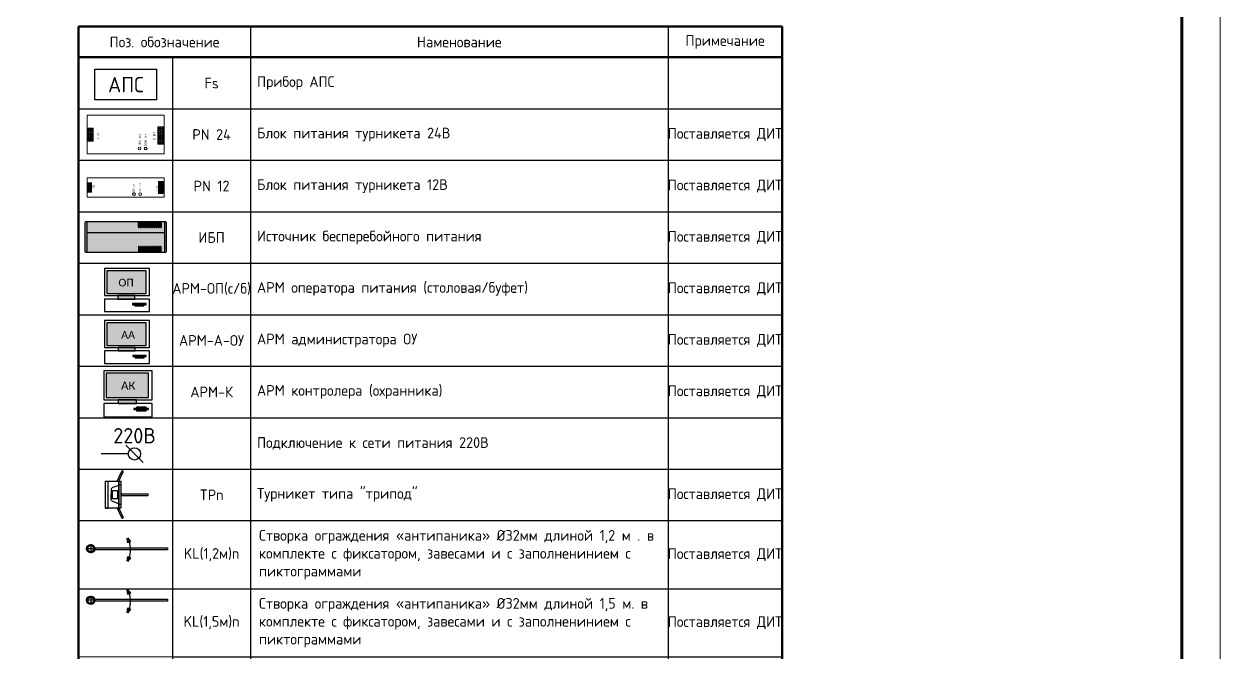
# Model space of a CAD drawing. Header units: millimetres. Extents: x -695119 to 412940, y -249585 to 622758.
# Drawn here: x -574165 to -558581, y 25232 to 33425 of the extents above; entities that cross this region are included whole.
import ezdxf

# ---------------------------------------------------------------- set-up
doc = ezdxf.new("R2010")
doc.units = ezdxf.units.MM
for name, color, linetype, lineweight in [('(АР) Текст', 7, 'Continuous', 25), ('1.АПС_оборудование', 1, 'Continuous', 30), ('1.АПС_текст', 7, 'Continuous', 15), ('__ФОРМАТ', 7, 'Continuous', 40), ('PDF _Геометрия', 8, 'Continuous', 9), ('UTP', 5, 'Continuous', 30), ('Структурная схема линия связи СОУЭ', 5, 'Continuous', 50), ('Трансляционная линия', 5, 'Continuous', 30), ('Чертеж', 7, 'Continuous', 30)]:
    doc.layers.add(name, color=color, linetype=linetype, lineweight=lineweight)
for name, color, linetype in [('_19D-Телекоммуникационные шкафы', 7, 'Continuous'), ('PDF _Текст', 7, 'Continuous'), ('Узлы', 7, 'Continuous')]:
    doc.layers.add(name, color=color, linetype=linetype)
doc.layers.add('PDF _Сплошная заливка', color=7, linetype='Continuous', true_color=0xffffff)
doc.layers.add('Границы листа', color=7, linetype='Continuous', lineweight=0, plot=False)
doc.styles.add('GOST-2.304_Type-B_italic', font='')
doc.styles.add('ICOCPEUR', font='isocpeur.ttf', dxfattribs={"height": 250})
doc.styles.add('PDF Calibri', font='calibri.ttf')
doc.styles.get("Standard").update_dxf_attribs({"font": ''})
doc.styles.get('GOST-2.304_Type-B_italic').set_extended_font_data('GOST type B')
doc.styles.get('Standard').set_extended_font_data('GOST type B')

# ---------------------------------------------------------------- blocks, each defined once
blk = doc.blocks.new('*U33')
at = {"lineweight": -2}
blk.add_lwpolyline([(20, 5), (589, 5), (589, 415), (20, 415)], close=True, dxfattribs=at)
at = {"layer": 'Границы листа'}
blk.add_lwpolyline([(594, 0), (0, 0), (0, 420), (594, 420)], close=True, dxfattribs=at)
at = {"lineweight": 13, "oblique": 10, "flags": 8}
blk.add_attdef('ФОРМАТ', (554.94, 1.12), '', height=3, dxfattribs=at)
blk = doc.blocks.new('*T1110')
at = {"layer": 'Узлы', "color": 0, "lineweight": 50, "transparency": 16777216}
for p, q in [((0, 0), (9165, 0)), ((0, 0), (0, -19361)), ((9165, 0), (9165, -19361)), ((0, -400), (9165, -400)), ((0, -19361), (9165, -19361))]:
    blk.add_line(p, q, dxfattribs=at)
at = {"layer": 'Узлы', "color": 0, "lineweight": -2, "transparency": 16777216}
for p, q in [((2238, 0), (2238, -2414)), ((7679, 0), (7679, -18961)), ((1225, -400), (1225, -18961)), ((0, -1071), (2238, -1071)), ((7679, -1071), (9165, -1071)), ((0, -1743), (2238, -1743)), ((7679, -1743), (9165, -1743)), ((0, -2414), (2238, -2414)), ((7679, -2414), (9165, -2414)), ((0, -3086), (2238, -3086)), ((2238, -3086), (2238, -11575)), ((7679, -3086), (9165, -3086)), ((0, -3757), (2238, -3757)), ((7679, -3757), (9165, -3757)), ((1225, -4429), (2238, -4429)), ((7679, -4429), (9165, -4429)), ((1225, -5100), (2238, -5100)), ((7679, -5100), (9165, -5100)), ((1225, -5771), (2238, -5771)), ((0, -6443), (9165, -6443)), ((0, -7330), (9165, -7330)), ((1225, -8218), (9165, -8218)), ((1225, -8889), (2238, -8889)), ((7679, -8889), (9165, -8889)), ((1225, -9561), (2238, -9561)), ((7679, -9561), (9165, -9561)), ((1225, -10232), (2238, -10232)), ((7679, -10232), (9165, -10232)), ((1225, -10904), (2238, -10904)), ((1225, -11575), (2238, -11575)), ((1225, -12247), (2238, -12247)), ((1225, -12918), (2238, -12918)), ((1225, -13589), (2238, -13589)), ((7679, -13589), (9165, -13589)), ((1225, -14261), (2238, -14261)), ((1225, -14932), (2238, -14932))]:
    blk.add_line(p, q, dxfattribs=at)
at = {"layer": 'Узлы', "color": 0, "linetype": 'ByBlock', "lineweight": -2, "transparency": 16777216}
for p, q in [((2238, -1071), (7679, -1071)), ((2238, -1743), (7679, -1743)), ((2238, -2414), (7679, -2414)), ((2238, -2414), (2238, -3086)), ((2238, -3086), (7679, -3086)), ((2238, -3757), (7679, -3757)), ((0, -4429), (1225, -4429)), ((2238, -4429), (7679, -4429)), ((0, -5100), (1225, -5100)), ((2238, -5100), (7679, -5100)), ((0, -5771), (1225, -5771)), ((2238, -5771), (9165, -5771)), ((2238, -10232), (7679, -10232)), ((2238, -10904), (7679, -10904)), ((2238, -11575), (2238, -18961)), ((7679, -11575), (9165, -11575)), ((7679, -12247), (9165, -12247)), ((7679, -12918), (9165, -12918)), ((7679, -14261), (9165, -14261)), ((7679, -14932), (9165, -14932)), ((1225, -15604), (9165, -15604)), ((1225, -16275), (9165, -16275)), ((1225, -16947), (9165, -16947)), ((1225, -17618), (9165, -17618)), ((1225, -18289), (9165, -18289))]:
    blk.add_line(p, q, dxfattribs=at)
at = {"layer": 'Узлы', "color": 0, "lineweight": 0, "transparency": 16777216}
for p, q in [((0, -8218), (1225, -8218)), ((0, -8889), (1225, -8889)), ((2238, -8889), (7679, -8889)), ((0, -9561), (1225, -9561)), ((2238, -9561), (7679, -9561)), ((0, -10232), (1225, -10232)), ((0, -10904), (1225, -10904)), ((7679, -10904), (9165, -10904)), ((0, -11575), (1225, -11575)), ((2238, -11575), (7679, -11575)), ((0, -12247), (1225, -12247)), ((2238, -12247), (7679, -12247)), ((0, -12918), (1225, -12918)), ((2238, -12918), (7679, -12918)), ((0, -13589), (1225, -13589)), ((2238, -13589), (7679, -13589)), ((0, -14261), (1225, -14261)), ((2238, -14261), (7679, -14261)), ((0, -14932), (1225, -14932)), ((2238, -14932), (7679, -14932)), ((0, -15604), (1225, -15604)), ((0, -16275), (1225, -16275)), ((0, -16947), (1225, -16947)), ((0, -17618), (1225, -17618)), ((0, -18289), (1225, -18289)), ((0, -18961), (9165, -18961))]:
    blk.add_line(p, q, dxfattribs=at)
at = {"layer": 'Узлы', "color": 0, "transparency": 16777216}
for s, insert, char_height, width, attachment_point, style in [('Поз. обозначение', (1119, -200), 139.88, 2236.42, 5, 'GOST-2.304_Type-B_italic'), ('Наменование', (4959, -200), 139.88, 5439.55, 5, 'GOST-2.304_Type-B_italic'), ('Примечание', (8422, -200), 139.9, 1483.86, 5, 'GOST-2.304_Type-B_italic'), ('Fs', (1732, -736), 139.9, 1011.43, 5, 'GOST-2.304_Type-B_italic'), ('{\\C7; Прибор АПС}', (2239, -736), 139.88, 5439.55, 4, 'GOST-2.304_Type-B_italic'), ('PN 24', (1732, -1407), 139.9, 1011.43, 5, 'GOST-2.304_Type-B_italic'), ('{\\C7; Блок питания турникета 24В}', (2239, -1407), 139.88, 5439.55, 4, 'GOST-2.304_Type-B_italic'), ('Поставляется ДИТ', (8422, -1407), 139.88, 1483.86, 5, 'GOST-2.304_Type-B_italic'), ('PN 12', (1732, -2079), 139.9, 1011.43, 5, 'GOST-2.304_Type-B_italic'), ('{\\C7; Блок питания турникета 12В}', (2239, -2079), 139.88, 5439.55, 4, 'GOST-2.304_Type-B_italic'), ('Поставляется ДИТ', (8422, -2079), 139.88, 1483.86, 5, 'GOST-2.304_Type-B_italic'), ('ИБП', (1732, -2750), 139.9, 1011.43, 5, 'GOST-2.304_Type-B_italic'), ('{\\C7; Источник бесперебойного питания}', (2239, -2750), 139.88, 5439.55, 4, 'GOST-2.304_Type-B_italic'), ('Поставляется ДИТ', (8422, -2750), 139.88, 1483.86, 5, 'GOST-2.304_Type-B_italic'), ('АРМ-ОП(с/б)', (1732, -3421), 139.88, 1011.43, 5, 'GOST-2.304_Type-B_italic'), ('{\\C7; АРМ оператора питания (столовая/буфет)}', (2239, -3421), 139.88, 5439.55, 4, 'GOST-2.304_Type-B_italic'), ('Поставляется ДИТ', (8422, -3421), 139.88, 1483.86, 5, 'GOST-2.304_Type-B_italic'), ('АРМ-А-ОУ', (1732, -4093), 139.9, 1011.43, 5, 'GOST-2.304_Type-B_italic'), ('{\\C7; АРМ администратора ОУ}', (2239, -4093), 139.88, 5439.55, 4, 'GOST-2.304_Type-B_italic'), ('Поставляется ДИТ', (8422, -4093), 139.88, 1483.86, 5, 'GOST-2.304_Type-B_italic'), (' АРМ контролера (охранника)', (2239, -4764), 139.88, 5439.55, 4, 'GOST-2.304_Type-B_italic'), ('АРМ-К', (1732, -4764), 139.9, 1011.43, 5, 'GOST-2.304_Type-B_italic'), ('Поставляется ДИТ', (8422, -4764), 139.88, 1483.86, 5, 'GOST-2.304_Type-B_italic'), (' Подключение к сети питания 220В', (2239, -5436), 139.88, 5439.55, 4, 'GOST-2.304_Type-B_italic'), ('TРn', (1732, -6107), 139.9, 1011.43, 5, 'GOST-2.304_Type-B_italic'), ('{\\C7; Турникет типа "трипод"}', (2239, -6107), 139.88, 5439.55, 4, 'GOST-2.304_Type-B_italic'), ('Поставляется ДИТ', (8422, -6107), 139.88, 1483.86, 5, 'GOST-2.304_Type-B_italic'), ('Створка ограждения «антипаника» Ø32мм длиной 1,2 м . в комплекте с фиксатором, завесами и с заполненинием с пиктограммами{\\C256; }', (2350, -6887), 139.881, 5217.41, 4, 'GOST-2.304_Type-B_italic'), ('KL(1,2м)n', (1732, -6887), 139.9, 1011.43, 5, 'GOST-2.304_Type-B_italic'), ('Поставляется ДИТ', (8422, -6887), 139.88, 1483.86, 5, 'GOST-2.304_Type-B_italic'), ('Створка ограждения «антипаника» Ø32мм длиной 1,5 м. в комплекте с фиксатором, завесами и с заполненинием с пиктограммами', (2350, -7774), 139.881, 5217.41, 4, 'GOST-2.304_Type-B_italic'), ('KL(1,5м)n', (1732, -7774), 139.9, 1011.43, 5, 'GOST-2.304_Type-B_italic'), ('Поставляется ДИТ', (8422, -7774), 139.88, 1483.86, 5, 'GOST-2.304_Type-B_italic'), ('  Ограждение', (2239, -8554), 139.88, 5439.55, 4, 'GOST-2.304_Type-B_italic'), ('Поставляется ДИТ', (8422, -8554), 139.88, 1483.86, 5, 'GOST-2.304_Type-B_italic'), ('ESn', (1732, -9225), 139.9, 1011.43, 5, 'GOST-2.304_Type-B_italic'), (' {\\fISOCPEUR|b0|i0|c204|p34;\\C256;Маршрутизатор} (коммутатор 3-го уровня, 24xRJ45', (2239, -9225), 139.88, 5439.55, 4, 'GOST-2.304_Type-B_italic'), ('Поставляется ДИТ', (8422, -9225), 139.88, 1483.86, 5, 'GOST-2.304_Type-B_italic'), (' Кабельный органайзер 1U', (2239, -9897), 139.88, 5439.55, 4, 'GOST-2.304_Type-B_italic'), ('ОРn', (1732, -9897), 139.9, 1011.43, 5, 'GOST-2.304_Type-B_italic'), ('БР', (1732, -10568), 139.9, 1011.43, 5, 'GOST-2.304_Type-B_italic'), ('{\\C256; Блок розеток}', (2239, -10568), 139.88, 5439.55, 4, 'GOST-2.304_Type-B_italic'), ('{\\Q1.13910E-013;\\C256;КП}', (1732, -11239), 139.88, 1011.43, 5, 'GOST-2.304_Type-B_italic'), ('{\\C256; Консольная полка}', (2239, -11239), 139.88, 5439.55, 4, 'GOST-2.304_Type-B_italic'), ('DI', (1732, -11911), 139.9, 1011.43, 5, 'GOST-2.304_Type-B_italic'), ('{\\C256; DIN рейка}', (2239, -11911), 139.88, 5439.55, 4, 'GOST-2.304_Type-B_italic'), ('RD', (1732, -12582), 139.9, 1011.43, 5, 'GOST-2.304_Type-B_italic'), ('{\\C256; 19″ панель с DIN-рейкой }', (2239, -12582), 139.88, 5439.55, 4, 'GOST-2.304_Type-B_italic'), ('PDUn', (1732, -13254), 139.9, 1011.43, 5, 'GOST-2.304_Type-B_italic'), (' Пульт ручного управления турникетом', (2239, -13254), 139.88, 5439.55, 4, 'GOST-2.304_Type-B_italic'), ('Поставляется ДИТ', (8422, -13254), 139.88, 1483.86, 5, 'GOST-2.304_Type-B_italic'), ('ТШ ЛВС-ИС.ПП', (1732, -13925), 139.88, 1011.43, 5, 'GOST-2.304_Type-B_italic'), (' Телекоммуникационный шкаф настенный ', (2239, -13925), 139.88, 5439.55, 4, 'GOST-2.304_Type-B_italic'), ('МШ БП-ИС.ПП', (1732, -14597), 139.88, 1011.43, 5, 'GOST-2.304_Type-B_italic'), (' Монтажный шкаф (щит с монтажной панелью металлический)', (2239, -14597), 139.88, 5439.55, 4, 'GOST-2.304_Type-B_italic'), ('EOn', (1732, -15268), 139.9, 1011.43, 5, 'GOST-2.304_Type-B_italic'), ('{\\C256; Электрическая розетка 220В одинарная}', (2239, -15268), 139.88, 5439.55, 4, 'GOST-2.304_Type-B_italic'), ('EODn', (1732, -15939), 139.9, 1011.43, 5, 'GOST-2.304_Type-B_italic'), ('{\\C256; Электрическая розетка 220В двойная }', (2239, -15939), 139.88, 5439.55, 4, 'GOST-2.304_Type-B_italic'), ('ETHn', (1732, -16611), 139.9, 1011.43, 5, 'GOST-2.304_Type-B_italic'), (' Устанавливаемая компьютерная розетка  RJ45', (2239, -16611), 139.88, 5439.55, 4, 'GOST-2.304_Type-B_italic'), ('UKn', (1732, -17282), 139.9, 1011.43, 5, 'GOST-2.304_Type-B_italic'), ('  Устройство коммутационное', (2239, -17282), 139.88, 5439.55, 4, 'GOST-2.304_Type-B_italic'), ('PC', (1732, -17954), 139.9, 1011.43, 5, 'GOST-2.304_Type-B_italic'), (' Патч-корд LSLTx RJ-45', (2239, -17954), 139.88, 5439.55, 4, 'GOST-2.304_Type-B_italic'), (' Коннектор RJ-45, монтируемый на кабельную линию', (2239, -18625), 139.88, 5439.55, 4, 'GOST-2.304_Type-B_italic'), ('RJ', (1732, -18625), 139.9, 1011.43, 5, 'GOST-2.304_Type-B_italic'), ('{\\fArial Narrow|b0|i0|c204|p34; Примечание - в перечне условных обозначений:  n - порядковый номер устройства}', (1, -19161), 139.881, 9163.18, 4, 'ICOCPEUR')]:
    blk.add_mtext(s, dxfattribs=dict(at, insert=insert, char_height=char_height, width=width, attachment_point=attachment_point, style=style))
blk = doc.blocks.new('калитка 1200')
at = {"color": 5}
for points in [[(205128, 81840), (204985, 81840)], [(205059, 81912), (205059, 81770)]]:
    blk.add_lwpolyline(points, dxfattribs=at)
at = {"color": 6}
blk.add_lwpolyline([(205107, 81856), (206311, 81856), (206311, 81824), (205107, 81824)], dxfattribs=at)
at = {"color": 5}
for radius in [67.5, 50]:
    blk.add_circle((205059, 81840), radius, dxfattribs=at)
blk = doc.blocks.new('*U1108')
at = {"layer": 'Структурная схема линия связи СОУЭ'}
h = blk.add_hatch(color=0, dxfattribs=at)
h.dxf.hatch_style = 1
h.paths.add_polyline_path([(-325, 87), (-252, 0), (-325, -87), (0, 0)])
at = {"layer": 'Структурная схема линия связи СОУЭ', "color": 0}
for points in [[(0, 0), (-325, 87)], [(-325, 87), (-252, 0)], [(0, 0), (-325, -87)], [(-252, 0), (-325, -87)]]:
    blk.add_lwpolyline(points, dxfattribs=at)
blk = doc.blocks.new('АА')
at = {"layer": 'PDF _Сплошная заливка', "true_color": 0xffffff, "transparency": 33554559}
blk.add_hatch(color=7, dxfattribs=at).paths.add_polyline_path([(218996, 88656), (219638, 88656), (219638, 89023), (218996, 89023)])
at = {"layer": 'PDF _Сплошная заливка', "transparency": 33554559}
for points in [[(219180, 88565), (219455, 88565), (219455, 88620), (219180, 88620)], [(219418, 88473), (219638, 88473), (219638, 88491), (219418, 88491)], [(219455, 88454), (219602, 88454), (219602, 88491), (219455, 88491)]]:
    blk.add_hatch(color=5, dxfattribs=at).paths.add_polyline_path(points)
at = {"layer": 'PDF _Геометрия', "color": 5, "lineweight": 25}
for points in [[(218960, 88620), (219693, 88620), (219693, 89060), (218960, 89060)], [(218996, 88656), (219638, 88656), (219638, 89023), (218996, 89023)], [(218960, 88363), (219693, 88363), (219693, 88565), (218960, 88565)], [(219180, 88565), (219455, 88565), (219455, 88620), (219180, 88620)], [(219418, 88473), (219638, 88473), (219638, 88491), (219418, 88491)], [(219455, 88454), (219602, 88454), (219602, 88491), (219455, 88491)]]:
    blk.add_lwpolyline(points, close=True, dxfattribs=at)
at = {"layer": 'PDF _Текст', "color": 251, "insert": (219230, 88767), "char_height": 124.2, "attachment_point": 7, "style": 'PDF Calibri'}
blk.add_mtext('АА', dxfattribs=at)
blk = doc.blocks.new('АП')
at = {"layer": 'PDF _Сплошная заливка', "true_color": 0xffffff, "transparency": 33554559}
blk.add_hatch(color=7, dxfattribs=at).paths.add_polyline_path([(218996, 87758), (219638, 87758), (219638, 88124), (218996, 88124)])
at = {"layer": 'PDF _Сплошная заливка', "transparency": 33554559}
for points in [[(219180, 87666), (219455, 87666), (219455, 87721), (219180, 87721)], [(219418, 87574), (219638, 87574), (219638, 87593), (219418, 87593)], [(219455, 87556), (219602, 87556), (219602, 87593), (219455, 87593)]]:
    blk.add_hatch(color=5, dxfattribs=at).paths.add_polyline_path(points)
at = {"layer": 'PDF _Геометрия', "color": 5, "lineweight": 25}
for points in [[(218960, 87721), (219693, 87721), (219693, 88161), (218960, 88161)], [(218996, 87758), (219638, 87758), (219638, 88124), (218996, 88124)], [(218960, 87464), (219693, 87464), (219693, 87666), (218960, 87666)], [(219180, 87666), (219455, 87666), (219455, 87721), (219180, 87721)], [(219418, 87574), (219638, 87574), (219638, 87593), (219418, 87593)], [(219455, 87556), (219602, 87556), (219602, 87593), (219455, 87593)]]:
    blk.add_lwpolyline(points, close=True, dxfattribs=at)
at = {"layer": 'PDF _Текст', "color": 251, "insert": (219188, 87870), "char_height": 124.2, "attachment_point": 7, "style": 'PDF Calibri'}
blk.add_mtext('ОП', dxfattribs=at)
blk = doc.blocks.new('АК')
at = {"layer": 'PDF _Сплошная заливка', "true_color": 0xffffff, "transparency": 33554559}
blk.add_hatch(color=7, dxfattribs=at).paths.add_polyline_path([(208982, 88881), (209673, 88881), (209673, 89276), (208982, 89276)])
at = {"layer": 'PDF _Сплошная заливка', "transparency": 33554559}
for points in [[(209179, 88783), (209475, 88783), (209475, 88842), (209179, 88842)], [(209436, 88684), (209673, 88684), (209673, 88704), (209436, 88704)], [(209475, 88664), (209633, 88664), (209633, 88724), (209475, 88724)]]:
    blk.add_hatch(color=5, dxfattribs=at).paths.add_polyline_path(points)
at = {"layer": 'PDF _Геометрия', "color": 5, "lineweight": 25}
for points in [[(208943, 88842), (209732, 88842), (209732, 89316), (208943, 89316)], [(208982, 88881), (209673, 88881), (209673, 89276), (208982, 89276)], [(209179, 88783), (209475, 88783), (209475, 88842), (209179, 88842)], [(208943, 88566), (209732, 88566), (209732, 88783), (208943, 88783)], [(209436, 88684), (209673, 88684), (209673, 88704), (209436, 88704)], [(209475, 88664), (209633, 88664), (209633, 88724), (209475, 88724)]]:
    blk.add_lwpolyline(points, close=True, dxfattribs=at)
at = {"layer": 'PDF _Текст', "color": 251, "insert": (209226, 89008), "char_height": 133.6, "attachment_point": 7, "style": 'PDF Calibri'}
blk.add_mtext('АК', dxfattribs=at)

msp = doc.modelspace()

# ---------------------------------------------------------------- hatches: boundary and pattern name
at = {"lineweight": 15}
h = msp.add_hatch(color=9, dxfattribs=at)
h.dxf.hatch_style = 1
h.paths.add_polyline_path([(-572333.802, 30704.791), (-572333.802, 30842.024), (-572375.587, 30842.024), (-572375.587, 30775.024, -1.000957959), (-572388.489, 30774.833), (-572388.489, 30842.024), (-572401.392, 30842.024), (-572401.392, 30775.012, -1), (-572414.294, 30774.833), (-572414.294, 30842.024), (-572427.197, 30842.024), (-572427.197, 30775.024, -1.000957959), (-572440.099, 30774.833), (-572440.099, 30842.024), (-572453.001, 30842.024), (-572453.001, 30775.012, -1), (-572465.904, 30774.833), (-572465.904, 30842.024), (-572478.806, 30842.024), (-572478.806, 30775.024, -1.000957959), (-572491.708, 30774.833), (-572491.708, 30842.024), (-572504.611, 30842.024), (-572504.611, 30775.012, -1.000000015), (-572517.513, 30774.833), (-572517.513, 30842.024), (-572530.416, 30842.024), (-572530.416, 30775.024, -1.000957959), (-572543.318, 30774.833), (-572543.318, 30842.024), (-572556.22, 30842.024), (-572556.22, 30775.012, -1), (-572569.123, 30774.833), (-572569.123, 30842.024), (-572582.025, 30842.024), (-572582.025, 30775.024, -1.000957959), (-572594.928, 30774.833), (-572594.928, 30842.024), (-572607.83, 30842.024), (-572607.83, 30775.012, -1), (-572620.732, 30774.833), (-572620.732, 30842.024), (-572633.635, 30842.024), (-572633.635, 30775.024, -1.000957959), (-572646.537, 30774.833), (-572646.537, 30842.024), (-572659.44, 30842.024), (-572659.44, 30775.012, -1.000000015), (-572672.342, 30774.833), (-572672.342, 30842.024), (-573344.866, 30842.024), (-573344.866, 30704.791)])
h.paths.add_polyline_path([(-573344.866, 30704.791), (-573344.866, 30448.587), (-572672.342, 30448.587), (-572672.342, 30515.598, -1), (-572659.44, 30515.777), (-572659.44, 30448.587), (-572646.537, 30448.587), (-572646.537, 30515.598, -0.999042958), (-572633.635, 30515.79), (-572633.635, 30448.587), (-572620.732, 30448.587), (-572620.732, 30515.598, -1), (-572607.83, 30515.777), (-572607.83, 30448.587), (-572594.928, 30448.587), (-572594.928, 30515.598, -0.999042958), (-572582.025, 30515.79), (-572582.025, 30448.587), (-572569.123, 30448.587), (-572569.123, 30515.598, -1), (-572556.22, 30515.777), (-572556.22, 30448.587), (-572543.318, 30448.587), (-572543.318, 30515.598, -0.999042958), (-572530.416, 30515.79), (-572530.416, 30448.587), (-572517.513, 30448.587), (-572517.513, 30515.598, -1), (-572504.611, 30515.777), (-572504.611, 30448.587), (-572491.708, 30448.587), (-572491.708, 30515.598, -0.999042958), (-572478.806, 30515.79), (-572478.806, 30448.587), (-572465.904, 30448.587), (-572465.904, 30515.598, -1), (-572453.001, 30515.777), (-572453.001, 30448.587), (-572440.099, 30448.587), (-572440.099, 30515.598, -0.999042958), (-572427.197, 30515.79), (-572427.197, 30448.587), (-572414.294, 30448.587), (-572414.294, 30515.598, -1), (-572401.392, 30515.777), (-572401.392, 30448.587), (-572388.489, 30448.587), (-572388.489, 30515.598, -0.999042958), (-572375.587, 30515.79), (-572375.587, 30448.587), (-572333.802, 30448.587), (-572333.802, 30704.791)])
h.paths.add_polyline_path([(-573344.866, 30842.024), (-573361.455, 30842.024, 0.414213562), (-573370.671, 30832.808), (-573370.671, 30457.803, 0.414213562), (-573361.455, 30448.587), (-573344.866, 30448.587)])
h.paths.add_polyline_path([(-572333.802, 30448.587), (-572317.213, 30448.587, 0.414213562), (-572307.997, 30457.803), (-572307.997, 30832.808, 0.414213562), (-572317.213, 30842.024), (-572333.802, 30842.024)])

# ---------------------------------------------------------------- linework, layer by layer
at = {"layer": '(АР) Текст', "color": 7}
msp.add_lwpolyline([(-573361.455, 30448.587), (-572317.213, 30448.587, 0.414213562), (-572307.997, 30457.803), (-572307.997, 30832.808, 0.414213562), (-572317.213, 30842.024), (-573361.455, 30842.024, 0.414213562), (-573370.671, 30832.808), (-573370.671, 30457.803, 0.414213562)], format="xyb", close=True, dxfattribs=at)
for points in [[(-573344.866, 30842.024), (-573344.866, 30448.587)], [(-573344.866, 30704.791), (-572333.802, 30704.791)], [(-572672.342, 30774.833), (-572672.342, 30842.024)], [(-572646.537, 30774.817), (-572646.537, 30842.024), (-572659.44, 30842.024), (-572659.44, 30774.833)], [(-572633.635, 30842.028), (-572633.635, 30774.821)], [(-572620.732, 30774.833), (-572620.732, 30842.024)], [(-572594.928, 30774.817), (-572594.928, 30842.024), (-572607.83, 30842.024), (-572607.83, 30774.833)], [(-572582.025, 30842.028), (-572582.025, 30774.821)], [(-572569.123, 30774.833), (-572569.123, 30842.024)], [(-572543.318, 30774.817), (-572543.318, 30842.024), (-572556.22, 30842.024), (-572556.22, 30774.833)], [(-572530.416, 30842.028), (-572530.416, 30774.821)], [(-572517.513, 30774.833), (-572517.513, 30842.024)], [(-572491.708, 30774.817), (-572491.708, 30842.024), (-572504.611, 30842.024), (-572504.611, 30774.833)], [(-572478.806, 30842.028), (-572478.806, 30774.821)], [(-572465.904, 30774.833), (-572465.904, 30842.024)], [(-572440.099, 30774.817), (-572440.099, 30842.024), (-572453.001, 30842.024), (-572453.001, 30774.833)], [(-572427.197, 30842.028), (-572427.197, 30774.821)], [(-572414.294, 30774.833), (-572414.294, 30842.024)], [(-572388.489, 30774.817), (-572388.489, 30842.024), (-572401.392, 30842.024), (-572401.392, 30774.833)], [(-572375.587, 30842.028), (-572375.587, 30774.821)], [(-572333.802, 30842.024), (-572333.802, 30448.587)], [(-572672.342, 30515.777), (-572672.342, 30448.587)], [(-572646.537, 30515.794), (-572646.537, 30448.587), (-572659.44, 30448.587), (-572659.44, 30515.777)], [(-572633.635, 30448.583), (-572633.635, 30515.79)], [(-572620.732, 30515.777), (-572620.732, 30448.587)], [(-572594.928, 30515.794), (-572594.928, 30448.587), (-572607.83, 30448.587), (-572607.83, 30515.777)], [(-572582.025, 30448.583), (-572582.025, 30515.79)], [(-572569.123, 30515.777), (-572569.123, 30448.587)], [(-572543.318, 30515.794), (-572543.318, 30448.587), (-572556.22, 30448.587), (-572556.22, 30515.777)], [(-572530.416, 30448.583), (-572530.416, 30515.79)], [(-572517.513, 30515.777), (-572517.513, 30448.587)], [(-572491.708, 30515.794), (-572491.708, 30448.587), (-572504.611, 30448.587), (-572504.611, 30515.777)], [(-572478.806, 30448.583), (-572478.806, 30515.79)], [(-572465.904, 30515.777), (-572465.904, 30448.587)], [(-572440.099, 30515.794), (-572440.099, 30448.587), (-572453.001, 30448.587), (-572453.001, 30515.777)], [(-572427.197, 30448.583), (-572427.197, 30515.79)], [(-572414.294, 30515.777), (-572414.294, 30448.587)], [(-572388.489, 30515.794), (-572388.489, 30448.587), (-572401.392, 30448.587), (-572401.392, 30515.777)], [(-572375.587, 30448.583), (-572375.587, 30515.79)]]:
    msp.add_lwpolyline(points, dxfattribs=at)
for centre, start, end in [((-572665.891, 30774.923), 180.7950252, 0.7950252), ((-572640.086, 30774.923), 180.7950252, 0.7950252), ((-572614.281, 30774.923), 180.7950252, 0.7950252), ((-572588.476, 30774.923), 180.7950252, 0.7950252), ((-572562.672, 30774.923), 180.7950252, 0.7950252), ((-572536.867, 30774.923), 180.7950252, 0.7950252), ((-572511.062, 30774.923), 180.7950252, 0.7950252), ((-572485.257, 30774.923), 180.7950252, 0.7950252), ((-572459.452, 30774.923), 180.7950252, 0.7950252), ((-572433.648, 30774.923), 180.7950252, 0.7950252), ((-572407.843, 30774.923), 180.7950252, 0.7950252), ((-572382.038, 30774.923), 180.7950252, 0.7950252), ((-572665.891, 30515.688), 359.2049748, 179.2049748), ((-572640.086, 30515.688), 359.2049748, 179.2049748), ((-572614.281, 30515.688), 359.2049748, 179.2049748), ((-572588.476, 30515.688), 359.2049748, 179.2049748), ((-572562.672, 30515.688), 359.2049748, 179.2049748), ((-572536.867, 30515.688), 359.2049748, 179.2049748), ((-572511.062, 30515.688), 359.2049748, 179.2049748), ((-572485.257, 30515.688), 359.2049748, 179.2049748), ((-572459.452, 30515.688), 359.2049748, 179.2049748), ((-572433.648, 30515.688), 359.2049748, 179.2049748), ((-572407.843, 30515.688), 359.2049748, 179.2049748), ((-572382.038, 30515.688), 359.2049748, 179.2049748)]:
    msp.add_arc(centre, 6.452, start, end, dxfattribs=at)
at = {"color": 0, "lineweight": 15}
for p, q in [((-573339.414, 32067.06), (-573339.414, 31896.374)), ((-573339.414, 31350.878), (-573339.414, 31231.398))]:
    msp.add_line(p, q, dxfattribs=at)
at = {"color": 0, "lineweight": 0}
for p, q in [((-573331.414, 32067.06), (-573331.414, 31896.374)), ((-573323.414, 32067.06), (-573323.414, 31896.374)), ((-573333.814, 31350.878), (-573333.814, 31231.398)), ((-573328.214, 31350.878), (-573328.214, 31231.398))]:
    msp.add_line(p, q, dxfattribs=at)
at = {"lineweight": 30}
for p, q in [((-572837.566, 27930.181), (-572611.292, 27703.907)), ((-572804.429, 27817.044), (-573159.517, 27816.742))]:
    msp.add_line(p, q, dxfattribs=at)
at = {"color": 0, "lineweight": 15}
for points in [[(-573451.825, 32318.187), (-572226.843, 32318.187)], [(-572339.254, 32233.816), (-572339.254, 31729.816), (-573339.414, 31729.816), (-573339.414, 32233.816), (-572339.254, 32233.816)], [(-572339.254, 31417.623), (-572339.254, 31165.623), (-573339.414, 31165.623), (-573339.414, 31417.623), (-572339.254, 31417.623)], [(-572358.438, 31370.716), (-572358.438, 31212.199)]]:
    msp.add_lwpolyline(points, dxfattribs=at)
at = {"color": 0, "lineweight": 0}
for points in [[(-573262.892, 32067.06), (-573262.892, 31896.374), (-573339.414, 31896.374), (-573339.414, 32067.06)], [(-572355.254, 32084.489), (-572355.254, 31858.036), (-572412.44, 31858.036), (-572412.44, 32084.489)], [(-573285.849, 31350.878), (-573285.849, 31231.398), (-573339.414, 31231.398), (-573339.414, 31350.878)], [(-572363.805, 31370.716), (-572363.805, 31212.199), (-572403.835, 31212.199), (-572403.835, 31370.716)]]:
    msp.add_lwpolyline(points, close=True, dxfattribs=at)
for points in [[(-573296.593, 32033.287), (-573316.58, 32033.287), (-573316.58, 32041.562), (-573296.593, 32041.562)], [(-573296.593, 31977.685), (-573316.58, 31977.685), (-573316.58, 31985.96), (-573296.593, 31985.96)], [(-573296.593, 32041.562), (-573296.593, 32061.549), (-573288.318, 32061.549), (-573288.318, 32041.562)], [(-573288.318, 32033.287), (-573288.318, 32013.301), (-573296.593, 32013.301), (-573296.593, 32033.287)], [(-573296.593, 31985.96), (-573296.593, 32005.946), (-573288.318, 32005.946), (-573288.318, 31985.96)], [(-573288.318, 31977.685), (-573288.318, 31957.698), (-573296.593, 31957.698), (-573296.593, 31977.685)], [(-573296.593, 31930.324), (-573296.593, 31950.311), (-573288.318, 31950.311), (-573288.318, 31930.324)], [(-573288.318, 32041.562), (-573268.332, 32041.562), (-573268.332, 32033.287), (-573288.318, 32033.287)], [(-573288.318, 31985.96), (-573268.332, 31985.96), (-573268.332, 31977.685), (-573288.318, 31977.685)], [(-572339.254, 31981.816), (-572339.254, 32084.489), (-572420.44, 32084.489)], [(-572420.44, 32084.489), (-572420.44, 31858.036)], [(-572339.254, 31981.816), (-572339.254, 31858.036), (-572420.44, 31858.036)], [(-572412.44, 32084.489), (-572412.44, 31858.036)], [(-572387.985, 32050.716), (-572407.971, 32050.716), (-572407.971, 32058.991), (-572387.985, 32058.991)], [(-572387.985, 31995.114), (-572407.971, 31995.114), (-572407.971, 32003.389), (-572387.985, 32003.389)], [(-572387.985, 31939.479), (-572407.971, 31939.479), (-572407.971, 31947.753), (-572387.985, 31947.753)], [(-572387.985, 32058.991), (-572387.985, 32078.978), (-572379.71, 32078.978), (-572379.71, 32058.991)], [(-572379.71, 32050.716), (-572379.71, 32030.73), (-572387.985, 32030.73), (-572387.985, 32050.716)], [(-572387.985, 32003.389), (-572387.985, 32023.376), (-572379.71, 32023.376), (-572379.71, 32003.389)], [(-572379.71, 31995.114), (-572379.71, 31975.127), (-572387.985, 31975.127), (-572387.985, 31995.114)], [(-572387.985, 31947.753), (-572387.985, 31967.74), (-572379.71, 31967.74), (-572379.71, 31947.753)], [(-572379.71, 32058.991), (-572359.723, 32058.991), (-572359.723, 32050.716), (-572379.71, 32050.716)], [(-572379.71, 32003.389), (-572359.723, 32003.389), (-572359.723, 31995.114), (-572379.71, 31995.114)], [(-572379.71, 31947.753), (-572359.723, 31947.753), (-572359.723, 31939.479), (-572379.71, 31939.479)], [(-572355.254, 32084.489), (-572355.254, 31858.036)], [(-572347.254, 32084.489), (-572347.254, 31858.036)], [(-573296.593, 31922.05), (-573316.58, 31922.05), (-573316.58, 31930.324), (-573296.593, 31930.324)], [(-573288.318, 31922.05), (-573288.318, 31902.063), (-573296.593, 31902.063), (-573296.593, 31922.05)], [(-573288.318, 31930.324), (-573268.332, 31930.324), (-573268.332, 31922.05), (-573288.318, 31922.05)], [(-572387.985, 31883.86), (-572407.971, 31883.86), (-572407.971, 31892.135), (-572387.985, 31892.135)], [(-572379.71, 31939.479), (-572379.71, 31919.492), (-572387.985, 31919.492), (-572387.985, 31939.479)], [(-572387.985, 31892.135), (-572387.985, 31912.121), (-572379.71, 31912.121), (-572379.71, 31892.135)], [(-572379.71, 31883.86), (-572379.71, 31863.873), (-572387.985, 31863.873), (-572387.985, 31883.86)], [(-572379.71, 31892.135), (-572359.723, 31892.135), (-572359.723, 31883.86), (-572379.71, 31883.86)], [(-573309.439, 31327.238), (-573323.43, 31327.238), (-573323.43, 31333.03), (-573309.439, 31333.03)], [(-573309.439, 31333.03), (-573309.439, 31347.021), (-573303.647, 31347.021), (-573303.647, 31333.03)], [(-573303.647, 31327.238), (-573303.647, 31313.247), (-573309.439, 31313.247), (-573309.439, 31327.238)], [(-573303.647, 31333.03), (-573289.656, 31333.03), (-573289.656, 31327.238), (-573303.647, 31327.238)], [(-572352.605, 31298.845), (-572352.605, 31370.716), (-572409.435, 31370.716)], [(-572409.435, 31370.716), (-572409.435, 31212.199)], [(-572403.835, 31370.716), (-572403.835, 31212.199)], [(-572386.716, 31347.075), (-572400.707, 31347.075), (-572400.707, 31352.867), (-572386.716, 31352.867)], [(-572386.716, 31352.867), (-572386.716, 31366.858), (-572380.924, 31366.858), (-572380.924, 31352.867)], [(-572380.924, 31347.075), (-572380.924, 31333.084), (-572386.716, 31333.084), (-572386.716, 31347.075)], [(-572386.716, 31313.946), (-572386.716, 31327.937), (-572380.924, 31327.937), (-572380.924, 31313.946)], [(-572380.924, 31352.867), (-572366.933, 31352.867), (-572366.933, 31347.075), (-572380.924, 31347.075)], [(-572363.805, 31370.716), (-572363.805, 31212.199)], [(-573309.439, 31288.316), (-573323.43, 31288.316), (-573323.43, 31294.108), (-573309.439, 31294.108)], [(-573309.439, 31249.371), (-573323.43, 31249.371), (-573323.43, 31255.164), (-573309.439, 31255.164)], [(-573309.439, 31294.108), (-573309.439, 31308.099), (-573303.647, 31308.099), (-573303.647, 31294.108)], [(-573303.647, 31288.316), (-573303.647, 31274.325), (-573309.439, 31274.325), (-573309.439, 31288.316)], [(-573309.439, 31255.164), (-573309.439, 31269.154), (-573303.647, 31269.154), (-573303.647, 31255.164)], [(-573303.647, 31249.371), (-573303.647, 31235.381), (-573309.439, 31235.381), (-573309.439, 31249.371)], [(-573303.647, 31294.108), (-573289.656, 31294.108), (-573289.656, 31288.316), (-573303.647, 31288.316)], [(-573303.647, 31255.164), (-573289.656, 31255.164), (-573289.656, 31249.371), (-573303.647, 31249.371)], [(-572386.716, 31308.154), (-572400.707, 31308.154), (-572400.707, 31313.946), (-572386.716, 31313.946)], [(-572386.716, 31269.209), (-572400.707, 31269.209), (-572400.707, 31275.001), (-572386.716, 31275.001)], [(-572386.716, 31230.276), (-572400.707, 31230.276), (-572400.707, 31236.068), (-572386.716, 31236.068)], [(-572380.924, 31308.154), (-572380.924, 31294.163), (-572386.716, 31294.163), (-572386.716, 31308.154)], [(-572386.716, 31275.001), (-572386.716, 31288.992), (-572380.924, 31288.992), (-572380.924, 31275.001)], [(-572380.924, 31269.209), (-572380.924, 31255.218), (-572386.716, 31255.218), (-572386.716, 31269.209)], [(-572386.716, 31236.068), (-572386.716, 31250.059), (-572380.924, 31250.059), (-572380.924, 31236.068)], [(-572380.924, 31230.276), (-572380.924, 31216.285), (-572386.716, 31216.285), (-572386.716, 31230.276)], [(-572380.924, 31313.946), (-572366.933, 31313.946), (-572366.933, 31308.154), (-572380.924, 31308.154)], [(-572380.924, 31275.001), (-572366.933, 31275.001), (-572366.933, 31269.209), (-572380.924, 31269.209)], [(-572380.924, 31236.068), (-572366.933, 31236.068), (-572366.933, 31230.276), (-572380.924, 31230.276)]]:
    msp.add_lwpolyline(points, dxfattribs=at)
at = {"color": 0, "lineweight": 15}
msp.add_lwpolyline([(-572352.605, 31370.716), (-572352.605, 31212.199), (-572409.435, 31212.199), (-572409.435, 31370.716)], close=True, dxfattribs=at)
at = {"color": 0, "lineweight": 0}
for centre, radius in [((-573292.456, 32037.418), 26.609), ((-573292.456, 31981.816), 26.609), ((-573292.456, 31926.181), 26.609), ((-572383.847, 32054.847), 26.609), ((-572383.847, 31999.245), 26.609), ((-572383.847, 31943.61), 26.609), ((-572657.552, 31801.777), 17.902), ((-572578.645, 31801.777), 17.902), ((-572383.847, 31887.991), 26.609), ((-573306.543, 31330.13), 18.627), ((-572383.82, 31349.967), 18.627), ((-572383.82, 31311.045), 18.627), ((-573306.543, 31291.208), 18.627), ((-573306.543, 31252.263), 18.627), ((-572730.473, 31204.959), 17.902), ((-572651.566, 31204.959), 17.902), ((-572383.82, 31272.101), 18.627), ((-572383.82, 31233.168), 18.627)]:
    msp.add_circle(centre, radius, dxfattribs=at)
at = {"lineweight": 30}
msp.add_circle((-572724.429, 27817.044), 80, dxfattribs=at)
at = {"layer": '1.АПС_оборудование'}
msp.add_lwpolyline([(-573239.334, 32833.106), (-572439.334, 32833.106), (-572439.334, 32433.106), (-573239.334, 32433.106)], close=True, dxfattribs=at)
at = {"layer": 'UTP', "color": 0, "lineweight": 25}
for centre in [(-573040.752, 26567.849), (-573040.752, 25896.42)]:
    msp.add_arc(centre, 266.56, 336.3095311, 23.6904689, dxfattribs=at)
at = {"layer": 'Чертеж', "linetype": 'ByBlock', "ltscale": 10}
for points in [[(-572951.53, 27462.98), (-572889.87, 27594.007)], [(-572929.137, 27462.98), (-572871.537, 27585.38)], [(-573101.937, 27110.18), (-573101.937, 27462.98), (-572929.137, 27462.98), (-572929.137, 27110.18), (-573101.937, 27110.18)], [(-573101.937, 27110.18), (-573065.937, 27110.18), (-573065.937, 27462.98)], [(-572900.337, 27286.58), (-572900.337, 27297.38), (-572547.537, 27297.38)], [(-572900.337, 27286.58), (-572900.337, 27275.78), (-572547.537, 27275.78)], [(-572547.537, 27275.78), (-572547.537, 27297.38)], [(-572951.53, 27110.18), (-572889.87, 26979.152)], [(-572929.137, 27110.18), (-572871.537, 26987.78)]]:
    msp.add_lwpolyline(points, dxfattribs=at)
for points in [[(-572929.137, 27110.18), (-572929.137, 27462.98), (-572900.337, 27462.98), (-572900.337, 27110.18)], [(-573011.937, 27232.58), (-573011.937, 27340.58), (-572947.137, 27340.58), (-572947.137, 27232.58)]]:
    msp.add_lwpolyline(points, close=True, dxfattribs=at)
for points in [[(-572900.337, 27412.58), (-573008.118, 27378.731, 0.300021081), (-573029.937, 27345.642), (-573029.937, 27286.58)], [(-572900.337, 27153.38), (-573008.118, 27194.429, -0.300021081), (-573029.937, 27227.518), (-573029.937, 27286.58)]]:
    msp.add_lwpolyline(points, format="xyb", dxfattribs=at)
for centre, start, end in [((-572883.342, 27584.086), 6.2525305, 123.3452222), ((-572883.342, 26989.073), 236.6547778, 353.7474695)]:
    msp.add_arc(centre, 11.876, start, end, dxfattribs=at)

# ---------------------------------------------------------------- block references
msp.add_blockref('*T1110', (-573451.825, 33389.615))
at = {"color": 6, "xscale": 0.8, "yscale": 0.8, "zscale": 0.8}
for p in [(-737341.175, -38891.397), (-737341.175, -39562.826)]:
    msp.add_blockref('калитка 1200', p, dxfattribs=at)
at = {"layer": '_19D-Телекоммуникационные шкафы', "xscale": 0.8, "yscale": 0.8, "zscale": 0.8}
for name, p in [('АП', (-748283.426, -40295.701)), ('АА', (-748281.205, -41692.017)), ('АК', (-740279.832, -42552.115))]:
    msp.add_blockref(name, p, dxfattribs=at)
at = {"layer": '__ФОРМАТ', "lineweight": 60, "xscale": 99.9999999999996, "yscale": 99.9999999999996, "zscale": 99.9999999999996}
msp.add_blockref('*U33', (-617981.052, 603.203), dxfattribs=at)
at = {"layer": 'Трансляционная линия', "color": 0, "yscale": 0.1846429389002177, "zscale": 0.1846429389002177}
for p, xscale, rotation in [((-572815.35, 26717.56), -0.1846429389002177, 293.6904689118727), ((-572815.35, 26418.137), 0.1846429389002177, 246.3095310881273), ((-572815.35, 26046.131), -0.1846429389002177, 293.6904689118727), ((-572815.35, 25746.708), 0.1846429389002177, 246.3095310881273)]:
    msp.add_blockref('*U1108', p, dxfattribs=dict(at, xscale=xscale, rotation=rotation))

# ---------------------------------------------------------------- texts
at = {"color": 0, "lineweight": 15, "char_height": 24, "attachment_point": 5, "rotation": 270, "style": 'GOST-2.304_Type-B_italic'}
for s, width, insert in [('\\pi-72,l96,t96;+V ADJ.', 176.80542, (-572734.022, 31291.531)), ('DC OK', 118.10621, (-572649.957, 31291.531)), ('TB 2', 92.42524, (-572433.453, 31291.531)), ('TB 1', 92.42524, (-573261.046, 31291.531))]:
    msp.add_mtext_dynamic_manual_height_columns(s, width=width, gutter_width=1250, heights=[0], dxfattribs=dict(at, insert=insert))
at = {"lineweight": 30, "insert": (-572724.429, 28054.81), "char_height": 200, "width": 1021.18474, "attachment_point": 5, "style": 'GOST-2.304_Type-B_italic'}
msp.add_mtext('220В', dxfattribs=at)
at = {"layer": '1.АПС_текст', "insert": (-572834.436, 32633.106), "char_height": 200, "width": 1723.78999, "attachment_point": 5, "style": 'GOST-2.304_Type-B_italic'}
msp.add_mtext('АПС', dxfattribs=at)

# ---------------------------------------------------------------- next in the draw order: wipeouts: each hides what was drawn before it
at = {"lineweight": 15}
for points in [[(-573223.54, 32036.353), (-573223.54, 31933.953), (-573169.116, 31933.953), (-573169.116, 32036.353)], [(-572494.976, 32028.309), (-572494.976, 31919.509), (-572440.552, 31919.509), (-572440.552, 32028.309)]]:
    msp.add_wipeout(points, dxfattribs=at)

# ---------------------------------------------------------------- next in the draw order: texts
at = {"color": 0, "lineweight": 15, "char_height": 32, "width": 138.47613, "attachment_point": 1, "rotation": 270, "style": 'GOST-2.304_Type-B_italic'}
for s, insert in [('TB 1', (-573180.316, 32025.153)), ('TB 2', (-572451.752, 32017.109))]:
    msp.add_mtext(s, dxfattribs=dict(at, insert=insert))

# ---------------------------------------------------------------- next in the draw order: wipeouts: each hides what was drawn before it
at = {"lineweight": 15}
msp.add_wipeout([(-572605.687, 32003.25), (-572605.687, 31833.65), (-572551.263, 31833.65), (-572551.263, 32003.25)], dxfattribs=at)

# ---------------------------------------------------------------- next in the draw order: texts
at = {"color": 0, "lineweight": 15, "insert": (-572562.463, 31992.05), "char_height": 32, "width": 162.80287, "attachment_point": 1, "rotation": 270, "style": 'GOST-2.304_Type-B_italic'}
msp.add_mtext('+V ADJ.', dxfattribs=at)

# ---------------------------------------------------------------- next in the draw order: wipeouts: each hides what was drawn before it
at = {"lineweight": 15}
msp.add_wipeout([(-572682.366, 31996.243), (-572682.366, 31861.843), (-572627.942, 31861.843), (-572627.942, 31996.243)], dxfattribs=at)

# ---------------------------------------------------------------- next in the draw order: texts
at = {"color": 0, "lineweight": 15, "insert": (-572639.142, 31985.043), "char_height": 32, "width": 138.47613, "attachment_point": 1, "rotation": 270, "style": 'GOST-2.304_Type-B_italic'}
msp.add_mtext('DC OK', dxfattribs=at)

doc.saveas('drawing.dxf')
